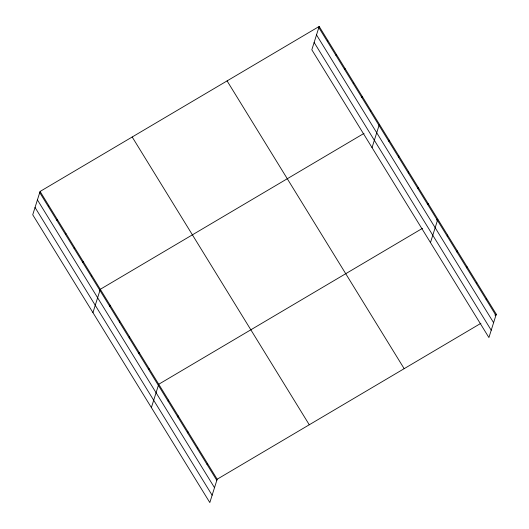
<?xml version="1.0" encoding="UTF-8"?>
<svg xmlns="http://www.w3.org/2000/svg" width="529" height="529" viewBox="0 0 529 529"><rect width="100%" height="100%" fill="white"/><g stroke="black" fill="none" stroke-linecap="round" stroke-linejoin="round"><path stroke-width="0.79" d="M319.179 26.45L311.826 49.779L488.915 337.548L496.268 314.219L319.179 26.45L40.085 191.452L32.732 214.781L209.821 502.55L217.174 479.221L480.921 323.298M48.331 206.561L48.688 205.431M56.934 220.54L57.291 219.403M65.53 234.519L65.894 233.382M74.133 248.498L74.49 247.36M82.736 262.47L83.093 261.339M91.338 276.449L91.696 275.311M92.939 312.619L100.298 289.29L364.038 133.368M109.682 306.251L110.039 305.121M119.422 322.082L119.779 320.944M129.155 337.912L129.519 336.775M138.896 353.736L139.259 352.605M148.636 369.566L148.993 368.429M151.38 407.588L158.733 384.259L422.479 228.33M168.116 401.22L168.473 400.083M177.856 417.044L178.213 415.913M187.597 432.874L187.954 431.737M197.337 448.698L197.694 447.567M327.425 41.56L327.782 40.429M207.077 464.528L207.434 463.391M336.027 55.538L336.384 54.408M344.624 69.517L344.987 68.38M353.227 83.496L353.584 82.359M361.829 97.475L362.186 96.338M370.432 111.447L370.789 110.316M372.032 147.624L379.392 124.295M388.775 141.256L389.132 140.119M398.516 157.08L398.873 155.949M408.249 172.91L408.613 171.773M417.989 188.734L418.353 187.603M427.73 204.564L428.087 203.427M430.474 242.586L437.827 219.257L436.432 220.084M447.21 236.218L447.567 235.081M456.95 252.049L457.307 250.911M466.69 267.872L467.047 266.742M476.431 283.703L476.788 282.565M486.171 299.526L486.528 298.396M494.873 315.046L496.268 314.219M318.822 27.587L495.911 315.357M316.514 34.907L493.603 322.683M314.133 42.452L491.223 330.228M227.08 80.897L404.169 368.673M132.19 136.998L309.273 424.774M40.085 191.452L217.174 479.221M39.728 192.582L216.817 480.358M37.42 199.909L214.509 487.678M35.04 207.454L212.129 495.223"/></g></svg>
